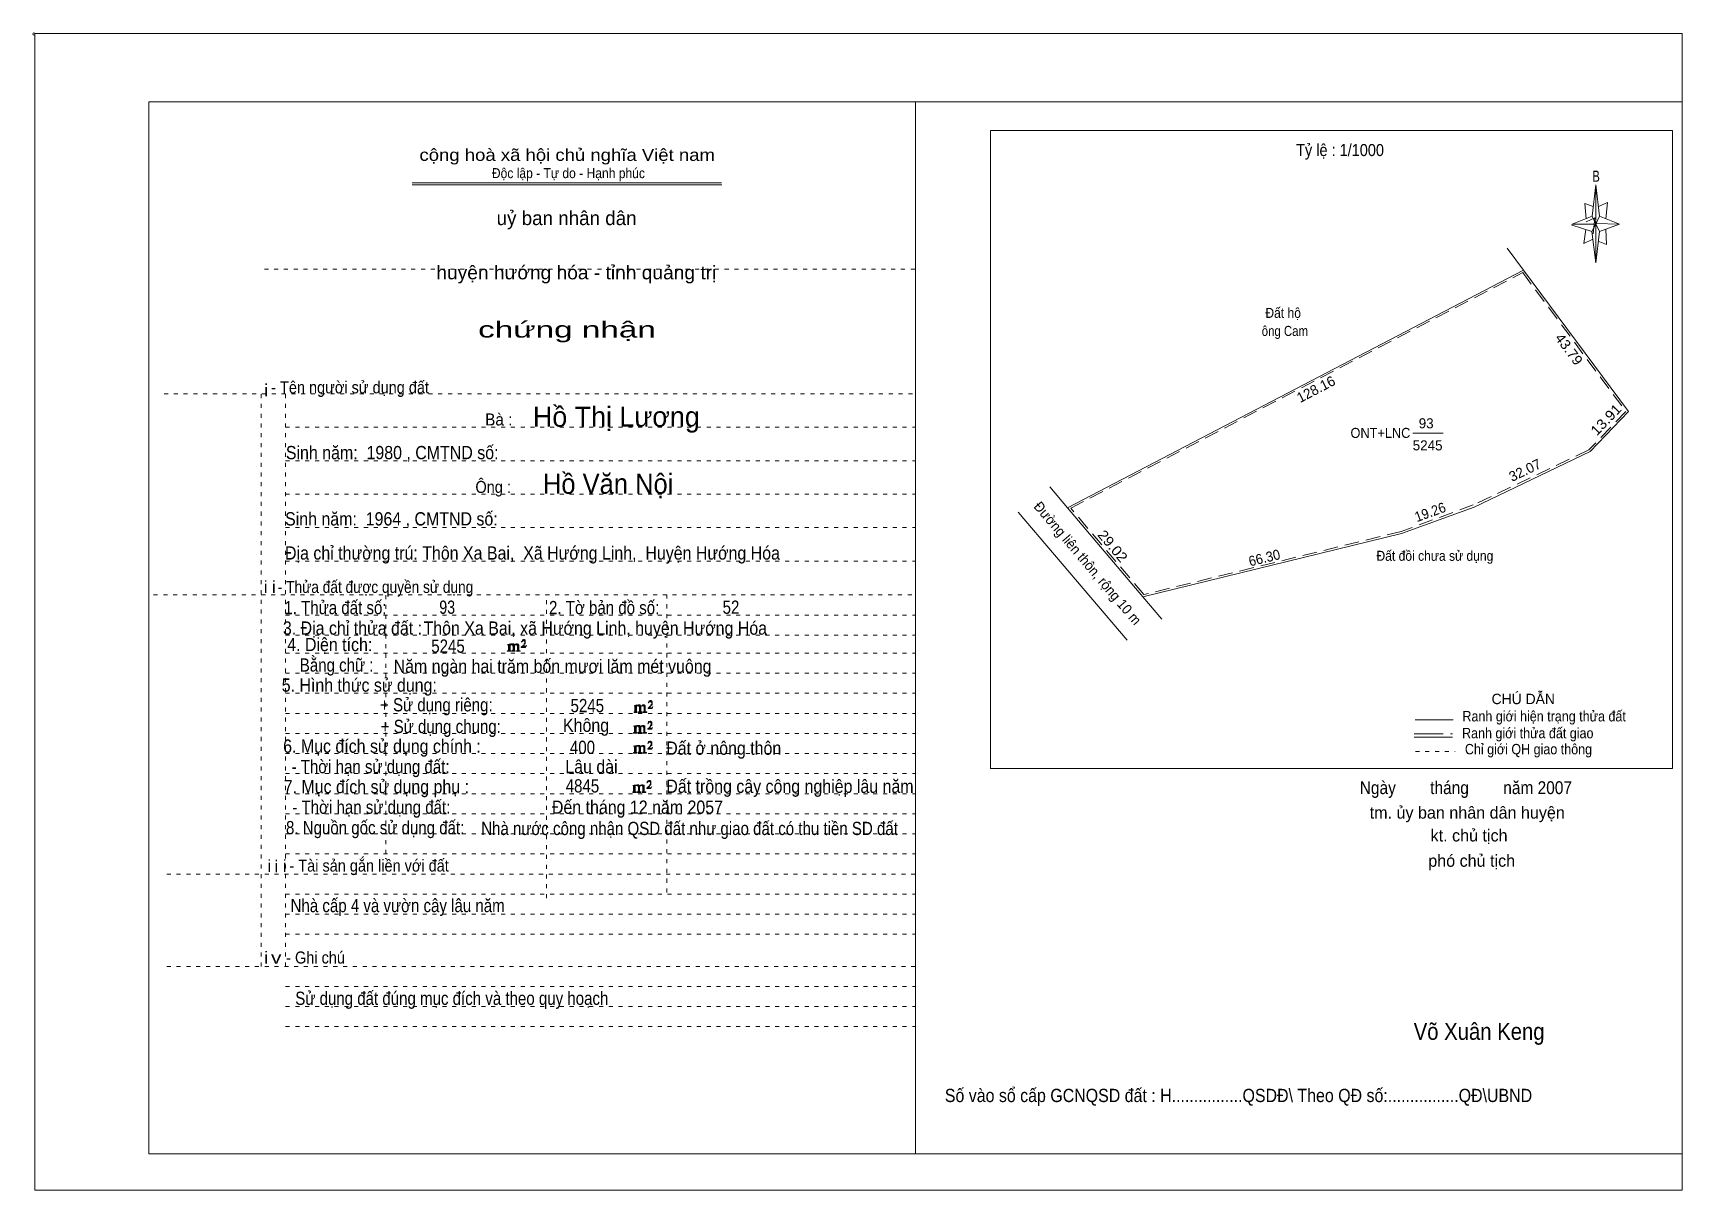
# Model space of a CAD drawing. Header units: centimetres. Extents: x -1.6 to 39.5, y -3.3 to 25.5.
import ezdxf
from ezdxf.enums import TextEntityAlignment as Align

# ---------------------------------------------------------------- set-up
doc = ezdxf.new("R2010")
doc.units = ezdxf.units.CM
doc.header["$LTSCALE"] = 0.12
for name, pattern in [('DOTTED', [1.5, 0.3, -1.2]), ('LONG_DASHED', [7.5, 6, -1.5]), ('MEDIUM_DASHED', [4.5, 3, -1.5])]:
    doc.linetypes.add(name, pattern=pattern)
for name, color, linetype, lineweight in [('1', 7, 'DOTTED', 13), ('10', 7, 'Continuous', 13), ('4', 7, 'Continuous', 13), ('5', 7, 'Continuous', 13), ('50', 7, 'Continuous', 13)]:
    doc.layers.add(name, color=color, linetype=linetype, lineweight=lineweight)

msp = doc.modelspace()

# ---------------------------------------------------------------- hatches: boundary and pattern name
at = {"layer": '50'}
for points in [[(10.27, 10.13), (10.27, 10.12), (10.27, 10.11), (10.25, 10.11), (10.24, 10.11), (10.24, 10.1), (10.33, 10.1), (10.33, 10.11), (10.32, 10.11), (10.31, 10.11), (10.31, 10.12), (10.31, 10.13), (10.31, 10.24), (10.31, 10.25), (10.32, 10.26), (10.34, 10.26), (10.35, 10.26), (10.36, 10.26), (10.37, 10.25), (10.39, 10.22), (10.39, 10.13), (10.37, 10.12), (10.37, 10.11), (10.36, 10.11), (10.35, 10.11), (10.35, 10.1), (10.44, 10.1), (10.44, 10.11), (10.43, 10.11), (10.42, 10.11), (10.42, 10.12), (10.42, 10.13), (10.42, 10.24), (10.44, 10.26), (10.45, 10.26), (10.46, 10.26), (10.49, 10.26), (10.49, 10.25), (10.5, 10.24), (10.5, 10.22), (10.5, 10.13), (10.5, 10.12), (10.49, 10.11), (10.49, 10.11), (10.47, 10.11), (10.47, 10.1), (10.56, 10.1), (10.56, 10.11), (10.55, 10.11), (10.54, 10.11), (10.53, 10.12), (10.53, 10.13), (10.53, 10.2), (10.53, 10.25), (10.53, 10.26), (10.52, 10.27), (10.5, 10.28), (10.47, 10.28), (10.46, 10.28), (10.44, 10.27), (10.41, 10.25), (10.41, 10.26), (10.4, 10.28), (10.39, 10.28), (10.37, 10.28), (10.35, 10.28), (10.34, 10.28), (10.32, 10.26), (10.31, 10.26), (10.31, 10.25), (10.31, 10.25), (10.31, 10.26), (10.31, 10.28), (10.24, 10.26), (10.24, 10.26), (10.25, 10.26), (10.27, 10.25), (10.27, 10.24), (10.27, 10.23)], [(10.69, 10.19), (10.72, 10.24), (10.72, 10.24), (10.71, 10.22), (10.69, 10.22), (10.68, 10.22), (10.63, 10.22), (10.66, 10.26), (10.67, 10.27), (10.69, 10.28), (10.69, 10.3), (10.69, 10.32), (10.69, 10.34), (10.69, 10.35), (10.69, 10.37), (10.68, 10.38), (10.67, 10.38), (10.66, 10.39), (10.65, 10.39), (10.63, 10.38), (10.63, 10.38), (10.62, 10.37), (10.61, 10.35), (10.59, 10.33), (10.61, 10.33), (10.61, 10.35), (10.62, 10.35), (10.63, 10.36), (10.65, 10.36), (10.66, 10.36), (10.67, 10.35), (10.68, 10.35), (10.68, 10.32), (10.68, 10.3), (10.66, 10.28), (10.66, 10.26), (10.65, 10.25), (10.59, 10.2), (10.59, 10.19)], [(13.42, 8.61), (13.42, 8.6), (13.42, 8.59), (13.41, 8.59), (13.4, 8.59), (13.4, 8.57), (13.48, 8.57), (13.48, 8.59), (13.47, 8.59), (13.46, 8.59), (13.46, 8.6), (13.46, 8.61), (13.46, 8.72), (13.46, 8.73), (13.47, 8.74), (13.5, 8.74), (13.51, 8.74), (13.52, 8.74), (13.53, 8.73), (13.54, 8.69), (13.54, 8.61), (13.53, 8.6), (13.53, 8.59), (13.52, 8.59), (13.51, 8.59), (13.51, 8.57), (13.6, 8.57), (13.6, 8.59), (13.58, 8.59), (13.57, 8.59), (13.57, 8.6), (13.57, 8.61), (13.57, 8.72), (13.6, 8.74), (13.61, 8.74), (13.62, 8.74), (13.64, 8.74), (13.64, 8.73), (13.65, 8.72), (13.65, 8.69), (13.65, 8.61), (13.65, 8.6), (13.64, 8.59), (13.64, 8.59), (13.63, 8.59), (13.63, 8.57), (13.72, 8.57), (13.72, 8.59), (13.7, 8.59), (13.69, 8.59), (13.68, 8.6), (13.68, 8.61), (13.68, 8.68), (13.68, 8.73), (13.68, 8.74), (13.67, 8.75), (13.65, 8.76), (13.63, 8.76), (13.62, 8.76), (13.6, 8.75), (13.56, 8.73), (13.56, 8.74), (13.55, 8.76), (13.54, 8.76), (13.53, 8.76), (13.51, 8.76), (13.5, 8.76), (13.47, 8.74), (13.46, 8.74), (13.46, 8.73), (13.46, 8.73), (13.46, 8.74), (13.46, 8.76), (13.4, 8.74), (13.4, 8.74), (13.41, 8.74), (13.42, 8.73), (13.42, 8.72), (13.42, 8.71)], [(13.85, 8.67), (13.87, 8.72), (13.87, 8.72), (13.86, 8.69), (13.85, 8.69), (13.84, 8.69), (13.78, 8.69), (13.82, 8.74), (13.83, 8.75), (13.85, 8.76), (13.85, 8.78), (13.85, 8.79), (13.85, 8.82), (13.85, 8.83), (13.85, 8.85), (13.84, 8.86), (13.83, 8.86), (13.82, 8.87), (13.8, 8.87), (13.78, 8.86), (13.78, 8.86), (13.77, 8.85), (13.76, 8.83), (13.75, 8.81), (13.76, 8.81), (13.76, 8.83), (13.77, 8.83), (13.78, 8.84), (13.8, 8.84), (13.82, 8.84), (13.83, 8.83), (13.84, 8.83), (13.84, 8.79), (13.84, 8.78), (13.82, 8.76), (13.82, 8.74), (13.8, 8.73), (13.75, 8.68), (13.75, 8.67)], [(13.41, 8.09), (13.41, 8.08), (13.41, 8.07), (13.4, 8.07), (13.39, 8.07), (13.39, 8.06), (13.48, 8.06), (13.48, 8.07), (13.47, 8.07), (13.45, 8.07), (13.45, 8.08), (13.45, 8.09), (13.45, 8.2), (13.45, 8.21), (13.47, 8.23), (13.49, 8.23), (13.5, 8.23), (13.51, 8.23), (13.52, 8.21), (13.53, 8.18), (13.53, 8.09), (13.52, 8.08), (13.52, 8.07), (13.51, 8.07), (13.5, 8.07), (13.5, 8.06), (13.59, 8.06), (13.59, 8.07), (13.58, 8.07), (13.57, 8.07), (13.57, 8.08), (13.57, 8.09), (13.57, 8.2), (13.59, 8.23), (13.6, 8.23), (13.61, 8.23), (13.63, 8.23), (13.63, 8.21), (13.64, 8.2), (13.64, 8.18), (13.64, 8.09), (13.64, 8.08), (13.63, 8.07), (13.63, 8.07), (13.62, 8.07), (13.62, 8.06), (13.71, 8.06), (13.71, 8.07), (13.7, 8.07), (13.69, 8.07), (13.67, 8.08), (13.67, 8.09), (13.67, 8.17), (13.67, 8.21), (13.67, 8.23), (13.66, 8.24), (13.64, 8.25), (13.62, 8.25), (13.61, 8.25), (13.59, 8.24), (13.55, 8.21), (13.55, 8.23), (13.54, 8.25), (13.53, 8.25), (13.52, 8.25), (13.5, 8.25), (13.49, 8.25), (13.47, 8.23), (13.45, 8.23), (13.45, 8.21), (13.45, 8.21), (13.45, 8.23), (13.45, 8.25), (13.39, 8.23), (13.39, 8.23), (13.4, 8.23), (13.41, 8.21), (13.41, 8.2), (13.41, 8.19)], [(13.84, 8.16), (13.86, 8.2), (13.86, 8.2), (13.85, 8.18), (13.84, 8.18), (13.83, 8.18), (13.77, 8.18), (13.81, 8.23), (13.82, 8.24), (13.84, 8.25), (13.84, 8.27), (13.84, 8.28), (13.84, 8.3), (13.84, 8.31), (13.84, 8.34), (13.83, 8.35), (13.82, 8.35), (13.81, 8.36), (13.8, 8.36), (13.77, 8.35), (13.77, 8.35), (13.76, 8.34), (13.75, 8.31), (13.74, 8.29), (13.75, 8.29), (13.75, 8.31), (13.76, 8.31), (13.77, 8.33), (13.8, 8.33), (13.81, 8.33), (13.82, 8.31), (13.83, 8.31), (13.83, 8.28), (13.83, 8.27), (13.81, 8.25), (13.81, 8.23), (13.8, 8.21), (13.74, 8.17), (13.74, 8.16)], [(13.84, 7.66), (13.86, 7.71), (13.86, 7.71), (13.85, 7.68), (13.84, 7.68), (13.83, 7.68), (13.77, 7.68), (13.81, 7.73), (13.82, 7.74), (13.84, 7.75), (13.84, 7.77), (13.84, 7.78), (13.84, 7.81), (13.84, 7.82), (13.84, 7.84), (13.83, 7.85), (13.82, 7.85), (13.81, 7.86), (13.79, 7.86), (13.77, 7.85), (13.77, 7.85), (13.76, 7.84), (13.75, 7.82), (13.74, 7.8), (13.75, 7.8), (13.75, 7.82), (13.76, 7.82), (13.77, 7.83), (13.79, 7.83), (13.81, 7.83), (13.82, 7.82), (13.83, 7.82), (13.83, 7.78), (13.83, 7.77), (13.81, 7.75), (13.81, 7.73), (13.79, 7.72), (13.74, 7.67), (13.74, 7.66)], [(13.41, 7.6), (13.41, 7.59), (13.41, 7.58), (13.4, 7.58), (13.39, 7.58), (13.39, 7.56), (13.47, 7.56), (13.47, 7.58), (13.46, 7.58), (13.45, 7.58), (13.45, 7.59), (13.45, 7.6), (13.45, 7.71), (13.45, 7.72), (13.46, 7.73), (13.49, 7.73), (13.5, 7.73), (13.51, 7.73), (13.52, 7.72), (13.53, 7.68), (13.53, 7.6), (13.52, 7.59), (13.52, 7.58), (13.51, 7.58), (13.5, 7.58), (13.5, 7.56), (13.59, 7.56), (13.59, 7.58), (13.57, 7.58), (13.56, 7.58), (13.56, 7.59), (13.56, 7.6), (13.56, 7.71), (13.59, 7.73), (13.6, 7.73), (13.61, 7.73), (13.63, 7.73), (13.63, 7.72), (13.64, 7.71), (13.64, 7.68), (13.64, 7.6), (13.64, 7.59), (13.63, 7.58), (13.63, 7.58), (13.62, 7.58), (13.62, 7.56), (13.71, 7.56), (13.71, 7.58), (13.69, 7.58), (13.68, 7.58), (13.67, 7.59), (13.67, 7.6), (13.67, 7.67), (13.67, 7.72), (13.67, 7.73), (13.66, 7.74), (13.64, 7.75), (13.62, 7.75), (13.61, 7.75), (13.59, 7.74), (13.55, 7.72), (13.55, 7.73), (13.54, 7.75), (13.53, 7.75), (13.52, 7.75), (13.5, 7.75), (13.49, 7.75), (13.46, 7.73), (13.45, 7.73), (13.45, 7.72), (13.45, 7.72), (13.45, 7.73), (13.45, 7.75), (13.39, 7.73), (13.39, 7.73), (13.4, 7.73), (13.41, 7.72), (13.41, 7.71), (13.41, 7.7)], [(13.39, 6.62), (13.39, 6.61), (13.39, 6.6), (13.38, 6.6), (13.37, 6.6), (13.37, 6.58), (13.45, 6.58), (13.45, 6.6), (13.44, 6.6), (13.43, 6.6), (13.43, 6.61), (13.43, 6.62), (13.43, 6.73), (13.43, 6.74), (13.44, 6.75), (13.47, 6.75), (13.48, 6.75), (13.49, 6.75), (13.5, 6.74), (13.51, 6.7), (13.51, 6.62), (13.5, 6.61), (13.5, 6.6), (13.49, 6.6), (13.48, 6.6), (13.48, 6.58), (13.57, 6.58), (13.57, 6.6), (13.55, 6.6), (13.54, 6.6), (13.54, 6.61), (13.54, 6.62), (13.54, 6.73), (13.57, 6.75), (13.58, 6.75), (13.59, 6.75), (13.61, 6.75), (13.61, 6.74), (13.62, 6.73), (13.62, 6.7), (13.62, 6.62), (13.62, 6.61), (13.61, 6.6), (13.61, 6.6), (13.6, 6.6), (13.6, 6.58), (13.69, 6.58), (13.69, 6.6), (13.67, 6.6), (13.66, 6.6), (13.65, 6.61), (13.65, 6.62), (13.65, 6.69), (13.65, 6.74), (13.65, 6.75), (13.64, 6.76), (13.62, 6.77), (13.6, 6.77), (13.59, 6.77), (13.57, 6.76), (13.53, 6.74), (13.53, 6.75), (13.52, 6.77), (13.51, 6.77), (13.5, 6.77), (13.48, 6.77), (13.47, 6.77), (13.44, 6.75), (13.43, 6.75), (13.43, 6.74), (13.43, 6.74), (13.43, 6.75), (13.43, 6.77), (13.37, 6.75), (13.37, 6.75), (13.38, 6.75), (13.39, 6.74), (13.39, 6.73), (13.39, 6.72)], [(13.82, 6.68), (13.84, 6.73), (13.84, 6.73), (13.83, 6.7), (13.82, 6.7), (13.81, 6.7), (13.75, 6.7), (13.79, 6.75), (13.8, 6.76), (13.82, 6.77), (13.82, 6.79), (13.82, 6.8), (13.82, 6.83), (13.82, 6.84), (13.82, 6.86), (13.81, 6.87), (13.8, 6.87), (13.79, 6.88), (13.77, 6.88), (13.75, 6.87), (13.75, 6.87), (13.74, 6.86), (13.73, 6.84), (13.72, 6.82), (13.73, 6.82), (13.73, 6.84), (13.74, 6.84), (13.75, 6.85), (13.77, 6.85), (13.79, 6.85), (13.8, 6.84), (13.81, 6.84), (13.81, 6.8), (13.81, 6.79), (13.79, 6.77), (13.79, 6.75), (13.77, 6.74), (13.72, 6.69), (13.72, 6.68)]]:
    msp.add_hatch(color=256, dxfattribs=at).paths.add_polyline_path(points)

# ---------------------------------------------------------------- linework, layer by layer
at = {"layer": '1', "linetype": 'Continuous'}
for p, q in [((1.31, -2.42), (1.31, 23.78)), ((1.31, 23.78), (39.51, 23.78)), ((20.41, -2.42), (20.41, 23.78)), ((39.51, -2.42), (39.51, 23.78)), ((7.87, 21.76), (15.58, 21.76)), ((7.87, 21.71), (15.59, 21.71)), ((37.26, 20.55), (36.75, 20.72)), ((1.31, -2.42), (39.51, -2.42))]:
    msp.add_line(p, q, dxfattribs=at)
at = {"layer": '1'}
for p, q in [((4.19, 19.61), (20.41, 19.61)), ((1.69, 16.51), (20.41, 16.51)), ((4.11, 2.25), (4.11, 16.51)), ((4.72, 2.25), (4.72, 16.51)), ((4.72, 15.68), (20.41, 15.68)), ((4.72, 14.84), (20.41, 14.84)), ((4.72, 14.01), (20.41, 14.01)), ((4.72, 13.18), (20.41, 13.18)), ((4.72, 12.34), (20.41, 12.34)), ((1.43, 11.5), (20.41, 11.5)), ((7.22, 5.05), (7.22, 11.5)), ((11.22, 3.95), (11.22, 11.5)), ((14.22, 4.09), (14.22, 11.5)), ((4.72, 11), (20.41, 11)), ((4.72, 10.5), (20.41, 10.5)), ((4.72, 10.05), (20.41, 10.05)), ((4.72, 9.55), (20.41, 9.55)), ((4.72, 9.05), (20.41, 9.05)), ((4.72, 8.55), (20.41, 8.55)), ((4.72, 8.05), (20.41, 8.05)), ((4.72, 7.55), (20.41, 7.55)), ((4.72, 7.05), (20.41, 7.05)), ((4.72, 6.55), (20.41, 6.55)), ((4.72, 6.05), (20.41, 6.05)), ((4.72, 5.55), (20.41, 5.55)), ((4.72, 5.05), (20.41, 5.05)), ((1.76, 4.55), (20.41, 4.55)), ((4.72, 4.05), (20.41, 4.05)), ((4.72, 3.55), (20.41, 3.55)), ((4.72, 3.05), (20.41, 3.05)), ((1.76, 2.25), (20.41, 2.25)), ((4.72, 1.75), (20.41, 1.75)), ((4.72, 1.25), (20.41, 1.25)), ((4.72, 0.75), (20.41, 0.75))]:
    msp.add_line(p, q, dxfattribs=at)
at = {"layer": '1', "linetype": 'Continuous'}
msp.add_lwpolyline([(-1.53, -3.32), (39.51, -3.32), (39.51, 25.48), (-1.53, 25.48)], close=True, dxfattribs=at)
msp.add_lwpolyline([(37.27, 20.35), (37.06, 20.25), (37.11, 20.6)], dxfattribs=at)
at = {"layer": '10'}
for p, q in [((35.56, 19.59), (35.15, 20.14)), ((32.8, 15.53), (33.56, 15.53)), ((25.69, 10.37), (22.97, 13.56))]:
    msp.add_line(p, q, dxfattribs=at)
at = {"layer": '10', "linetype": 'MEDIUM_DASHED'}
for p, q in [((24.28, 13.66), (35.54, 19.53)), ((35.54, 19.53), (38.11, 16.07)), ((26.1, 11.51), (24.28, 13.66))]:
    msp.add_line(p, q, dxfattribs=at)
at = {"layer": '10'}
for points in [[(24.2, 13.67), (35.56, 19.59), (38.18, 16.07)], [(38.18, 16.07), (37.22, 15.07), (34.33, 13.69), (32.52, 13.03), (26.08, 11.45)], [(26.55, 10.9), (26.08, 11.45), (24.2, 13.67), (23.76, 14.19)]]:
    msp.add_lwpolyline(points, dxfattribs=at)
at = {"layer": '10', "linetype": 'MEDIUM_DASHED'}
msp.add_lwpolyline([(38.11, 16.07), (37.19, 15.11), (34.31, 13.74), (32.51, 13.08), (26.1, 11.51)], dxfattribs=at)
at = {"layer": '4'}
for p, q in [((32.86, 8.39), (33.81, 8.39)), ((32.84, 7.96), (33.79, 7.96))]:
    msp.add_line(p, q, dxfattribs=at)
at = {"layer": '4', "linetype": 'LONG_DASHED'}
msp.add_line((32.84, 8.04), (33.79, 8.04), dxfattribs=at)
at = {"layer": '4', "linetype": 'DOTTED'}
msp.add_line((32.87, 7.6), (33.86, 7.6), dxfattribs=at)
at = {"layer": '4'}
msp.add_lwpolyline([(22.28, 23.07), (39.27, 23.07), (39.27, 7.18), (22.28, 7.18)], close=True, dxfattribs=at)
msp.add_circle((-1.55, 25.47), 0.025, dxfattribs=at)
at = {"layer": '5'}
for p, q in [((37.27, 20.93), (37.36, 21.71)), ((37.45, 20.55), (37.36, 19.77)), ((37.45, 20.93), (37.95, 20.73)), ((37.61, 20.61), (37.63, 20.23)), ((37.63, 20.23), (37.42, 20.31))]:
    msp.add_line(p, q, dxfattribs=at)
for points in [[(37.36, 21.71), (37.45, 20.93), (37.36, 20.73)], [(37.36, 20.73), (36.77, 20.73), (37.27, 20.93), (37.45, 20.55), (37.95, 20.73), (37.36, 20.75)], [(37.36, 20.73), (37.36, 19.77), (37.26, 20.55)]]:
    msp.add_lwpolyline(points, close=True, dxfattribs=at)
for points in [[(37.3, 21.17), (37.09, 21.25), (37.12, 20.87)], [(37.43, 21.17), (37.65, 21.27), (37.61, 20.87)], [(37.36, 20.73), (37.27, 20.93), (36.77, 20.73)], [(37.12, 20.79), (37.34, 20.89), (37.3, 20.49)], [(37.36, 20.73), (37.45, 20.55), (37.95, 20.73)]]:
    msp.add_lwpolyline(points, dxfattribs=at)
at = {"layer": '50'}
for points in [[(10.27, 10.13), (10.27, 10.12), (10.27, 10.11), (10.25, 10.11), (10.24, 10.11), (10.24, 10.1), (10.33, 10.1), (10.33, 10.11), (10.32, 10.11), (10.31, 10.11), (10.31, 10.12), (10.31, 10.13), (10.31, 10.24), (10.31, 10.25), (10.32, 10.26), (10.34, 10.26), (10.35, 10.26), (10.36, 10.26), (10.37, 10.25), (10.39, 10.22), (10.39, 10.13), (10.37, 10.12), (10.37, 10.11), (10.36, 10.11), (10.35, 10.11), (10.35, 10.1), (10.44, 10.1), (10.44, 10.11), (10.43, 10.11), (10.42, 10.11), (10.42, 10.12), (10.42, 10.13), (10.42, 10.24), (10.44, 10.26), (10.45, 10.26), (10.46, 10.26), (10.49, 10.26), (10.49, 10.25), (10.5, 10.24), (10.5, 10.22), (10.5, 10.13), (10.5, 10.12), (10.49, 10.11), (10.49, 10.11), (10.47, 10.11), (10.47, 10.1), (10.56, 10.1), (10.56, 10.11), (10.55, 10.11), (10.54, 10.11), (10.53, 10.12), (10.53, 10.13), (10.53, 10.2), (10.53, 10.25), (10.53, 10.26), (10.52, 10.27), (10.5, 10.28), (10.47, 10.28), (10.46, 10.28), (10.44, 10.27), (10.41, 10.25), (10.41, 10.26), (10.4, 10.28), (10.39, 10.28), (10.37, 10.28), (10.35, 10.28), (10.34, 10.28), (10.32, 10.26), (10.31, 10.26), (10.31, 10.25), (10.31, 10.25), (10.31, 10.26), (10.31, 10.28), (10.24, 10.26), (10.24, 10.26), (10.25, 10.26), (10.27, 10.25), (10.27, 10.24), (10.27, 10.23)], [(10.69, 10.19), (10.72, 10.24), (10.72, 10.24), (10.71, 10.22), (10.69, 10.22), (10.68, 10.22), (10.63, 10.22), (10.66, 10.26), (10.67, 10.27), (10.69, 10.28), (10.69, 10.3), (10.69, 10.32), (10.69, 10.34), (10.69, 10.35), (10.69, 10.37), (10.68, 10.38), (10.67, 10.38), (10.66, 10.39), (10.65, 10.39), (10.63, 10.38), (10.63, 10.38), (10.62, 10.37), (10.61, 10.35), (10.59, 10.33), (10.61, 10.33), (10.61, 10.35), (10.62, 10.35), (10.63, 10.36), (10.65, 10.36), (10.66, 10.36), (10.67, 10.35), (10.68, 10.35), (10.68, 10.32), (10.68, 10.3), (10.66, 10.28), (10.66, 10.26), (10.65, 10.25), (10.59, 10.2), (10.59, 10.19)], [(13.42, 8.61), (13.42, 8.6), (13.42, 8.59), (13.41, 8.59), (13.4, 8.59), (13.4, 8.57), (13.48, 8.57), (13.48, 8.59), (13.47, 8.59), (13.46, 8.59), (13.46, 8.6), (13.46, 8.61), (13.46, 8.72), (13.46, 8.73), (13.47, 8.74), (13.5, 8.74), (13.51, 8.74), (13.52, 8.74), (13.53, 8.73), (13.54, 8.69), (13.54, 8.61), (13.53, 8.6), (13.53, 8.59), (13.52, 8.59), (13.51, 8.59), (13.51, 8.57), (13.6, 8.57), (13.6, 8.59), (13.58, 8.59), (13.57, 8.59), (13.57, 8.6), (13.57, 8.61), (13.57, 8.72), (13.6, 8.74), (13.61, 8.74), (13.62, 8.74), (13.64, 8.74), (13.64, 8.73), (13.65, 8.72), (13.65, 8.69), (13.65, 8.61), (13.65, 8.6), (13.64, 8.59), (13.64, 8.59), (13.63, 8.59), (13.63, 8.57), (13.72, 8.57), (13.72, 8.59), (13.7, 8.59), (13.69, 8.59), (13.68, 8.6), (13.68, 8.61), (13.68, 8.68), (13.68, 8.73), (13.68, 8.74), (13.67, 8.75), (13.65, 8.76), (13.63, 8.76), (13.62, 8.76), (13.6, 8.75), (13.56, 8.73), (13.56, 8.74), (13.55, 8.76), (13.54, 8.76), (13.53, 8.76), (13.51, 8.76), (13.5, 8.76), (13.47, 8.74), (13.46, 8.74), (13.46, 8.73), (13.46, 8.73), (13.46, 8.74), (13.46, 8.76), (13.4, 8.74), (13.4, 8.74), (13.41, 8.74), (13.42, 8.73), (13.42, 8.72), (13.42, 8.71)], [(13.85, 8.67), (13.87, 8.72), (13.87, 8.72), (13.86, 8.69), (13.85, 8.69), (13.84, 8.69), (13.78, 8.69), (13.82, 8.74), (13.83, 8.75), (13.85, 8.76), (13.85, 8.78), (13.85, 8.79), (13.85, 8.82), (13.85, 8.83), (13.85, 8.85), (13.84, 8.86), (13.83, 8.86), (13.82, 8.87), (13.8, 8.87), (13.78, 8.86), (13.78, 8.86), (13.77, 8.85), (13.76, 8.83), (13.75, 8.81), (13.76, 8.81), (13.76, 8.83), (13.77, 8.83), (13.78, 8.84), (13.8, 8.84), (13.82, 8.84), (13.83, 8.83), (13.84, 8.83), (13.84, 8.79), (13.84, 8.78), (13.82, 8.76), (13.82, 8.74), (13.8, 8.73), (13.75, 8.68), (13.75, 8.67)], [(13.41, 8.09), (13.41, 8.08), (13.41, 8.07), (13.4, 8.07), (13.39, 8.07), (13.39, 8.06), (13.48, 8.06), (13.48, 8.07), (13.47, 8.07), (13.45, 8.07), (13.45, 8.08), (13.45, 8.09), (13.45, 8.2), (13.45, 8.21), (13.47, 8.23), (13.49, 8.23), (13.5, 8.23), (13.51, 8.23), (13.52, 8.21), (13.53, 8.18), (13.53, 8.09), (13.52, 8.08), (13.52, 8.07), (13.51, 8.07), (13.5, 8.07), (13.5, 8.06), (13.59, 8.06), (13.59, 8.07), (13.58, 8.07), (13.57, 8.07), (13.57, 8.08), (13.57, 8.09), (13.57, 8.2), (13.59, 8.23), (13.6, 8.23), (13.61, 8.23), (13.63, 8.23), (13.63, 8.21), (13.64, 8.2), (13.64, 8.18), (13.64, 8.09), (13.64, 8.08), (13.63, 8.07), (13.63, 8.07), (13.62, 8.07), (13.62, 8.06), (13.71, 8.06), (13.71, 8.07), (13.7, 8.07), (13.69, 8.07), (13.67, 8.08), (13.67, 8.09), (13.67, 8.17), (13.67, 8.21), (13.67, 8.23), (13.66, 8.24), (13.64, 8.25), (13.62, 8.25), (13.61, 8.25), (13.59, 8.24), (13.55, 8.21), (13.55, 8.23), (13.54, 8.25), (13.53, 8.25), (13.52, 8.25), (13.5, 8.25), (13.49, 8.25), (13.47, 8.23), (13.45, 8.23), (13.45, 8.21), (13.45, 8.21), (13.45, 8.23), (13.45, 8.25), (13.39, 8.23), (13.39, 8.23), (13.4, 8.23), (13.41, 8.21), (13.41, 8.2), (13.41, 8.19)], [(13.84, 8.16), (13.86, 8.2), (13.86, 8.2), (13.85, 8.18), (13.84, 8.18), (13.83, 8.18), (13.77, 8.18), (13.81, 8.23), (13.82, 8.24), (13.84, 8.25), (13.84, 8.27), (13.84, 8.28), (13.84, 8.3), (13.84, 8.31), (13.84, 8.34), (13.83, 8.35), (13.82, 8.35), (13.81, 8.36), (13.8, 8.36), (13.77, 8.35), (13.77, 8.35), (13.76, 8.34), (13.75, 8.31), (13.74, 8.29), (13.75, 8.29), (13.75, 8.31), (13.76, 8.31), (13.77, 8.33), (13.8, 8.33), (13.81, 8.33), (13.82, 8.31), (13.83, 8.31), (13.83, 8.28), (13.83, 8.27), (13.81, 8.25), (13.81, 8.23), (13.8, 8.21), (13.74, 8.17), (13.74, 8.16)], [(13.84, 7.66), (13.86, 7.71), (13.86, 7.71), (13.85, 7.68), (13.84, 7.68), (13.83, 7.68), (13.77, 7.68), (13.81, 7.73), (13.82, 7.74), (13.84, 7.75), (13.84, 7.77), (13.84, 7.78), (13.84, 7.81), (13.84, 7.82), (13.84, 7.84), (13.83, 7.85), (13.82, 7.85), (13.81, 7.86), (13.79, 7.86), (13.77, 7.85), (13.77, 7.85), (13.76, 7.84), (13.75, 7.82), (13.74, 7.8), (13.75, 7.8), (13.75, 7.82), (13.76, 7.82), (13.77, 7.83), (13.79, 7.83), (13.81, 7.83), (13.82, 7.82), (13.83, 7.82), (13.83, 7.78), (13.83, 7.77), (13.81, 7.75), (13.81, 7.73), (13.79, 7.72), (13.74, 7.67), (13.74, 7.66)], [(13.41, 7.6), (13.41, 7.59), (13.41, 7.58), (13.4, 7.58), (13.39, 7.58), (13.39, 7.56), (13.47, 7.56), (13.47, 7.58), (13.46, 7.58), (13.45, 7.58), (13.45, 7.59), (13.45, 7.6), (13.45, 7.71), (13.45, 7.72), (13.46, 7.73), (13.49, 7.73), (13.5, 7.73), (13.51, 7.73), (13.52, 7.72), (13.53, 7.68), (13.53, 7.6), (13.52, 7.59), (13.52, 7.58), (13.51, 7.58), (13.5, 7.58), (13.5, 7.56), (13.59, 7.56), (13.59, 7.58), (13.57, 7.58), (13.56, 7.58), (13.56, 7.59), (13.56, 7.6), (13.56, 7.71), (13.59, 7.73), (13.6, 7.73), (13.61, 7.73), (13.63, 7.73), (13.63, 7.72), (13.64, 7.71), (13.64, 7.68), (13.64, 7.6), (13.64, 7.59), (13.63, 7.58), (13.63, 7.58), (13.62, 7.58), (13.62, 7.56), (13.71, 7.56), (13.71, 7.58), (13.69, 7.58), (13.68, 7.58), (13.67, 7.59), (13.67, 7.6), (13.67, 7.67), (13.67, 7.72), (13.67, 7.73), (13.66, 7.74), (13.64, 7.75), (13.62, 7.75), (13.61, 7.75), (13.59, 7.74), (13.55, 7.72), (13.55, 7.73), (13.54, 7.75), (13.53, 7.75), (13.52, 7.75), (13.5, 7.75), (13.49, 7.75), (13.46, 7.73), (13.45, 7.73), (13.45, 7.72), (13.45, 7.72), (13.45, 7.73), (13.45, 7.75), (13.39, 7.73), (13.39, 7.73), (13.4, 7.73), (13.41, 7.72), (13.41, 7.71), (13.41, 7.7)], [(13.39, 6.62), (13.39, 6.61), (13.39, 6.6), (13.38, 6.6), (13.37, 6.6), (13.37, 6.58), (13.45, 6.58), (13.45, 6.6), (13.44, 6.6), (13.43, 6.6), (13.43, 6.61), (13.43, 6.62), (13.43, 6.73), (13.43, 6.74), (13.44, 6.75), (13.47, 6.75), (13.48, 6.75), (13.49, 6.75), (13.5, 6.74), (13.51, 6.7), (13.51, 6.62), (13.5, 6.61), (13.5, 6.6), (13.49, 6.6), (13.48, 6.6), (13.48, 6.58), (13.57, 6.58), (13.57, 6.6), (13.55, 6.6), (13.54, 6.6), (13.54, 6.61), (13.54, 6.62), (13.54, 6.73), (13.57, 6.75), (13.58, 6.75), (13.59, 6.75), (13.61, 6.75), (13.61, 6.74), (13.62, 6.73), (13.62, 6.7), (13.62, 6.62), (13.62, 6.61), (13.61, 6.6), (13.61, 6.6), (13.6, 6.6), (13.6, 6.58), (13.69, 6.58), (13.69, 6.6), (13.67, 6.6), (13.66, 6.6), (13.65, 6.61), (13.65, 6.62), (13.65, 6.69), (13.65, 6.74), (13.65, 6.75), (13.64, 6.76), (13.62, 6.77), (13.6, 6.77), (13.59, 6.77), (13.57, 6.76), (13.53, 6.74), (13.53, 6.75), (13.52, 6.77), (13.51, 6.77), (13.5, 6.77), (13.48, 6.77), (13.47, 6.77), (13.44, 6.75), (13.43, 6.75), (13.43, 6.74), (13.43, 6.74), (13.43, 6.75), (13.43, 6.77), (13.37, 6.75), (13.37, 6.75), (13.38, 6.75), (13.39, 6.74), (13.39, 6.73), (13.39, 6.72)], [(13.82, 6.68), (13.84, 6.73), (13.84, 6.73), (13.83, 6.7), (13.82, 6.7), (13.81, 6.7), (13.75, 6.7), (13.79, 6.75), (13.8, 6.76), (13.82, 6.77), (13.82, 6.79), (13.82, 6.8), (13.82, 6.83), (13.82, 6.84), (13.82, 6.86), (13.81, 6.87), (13.8, 6.87), (13.79, 6.88), (13.77, 6.88), (13.75, 6.87), (13.75, 6.87), (13.74, 6.86), (13.73, 6.84), (13.72, 6.82), (13.73, 6.82), (13.73, 6.84), (13.74, 6.84), (13.75, 6.85), (13.77, 6.85), (13.79, 6.85), (13.8, 6.84), (13.81, 6.84), (13.81, 6.8), (13.81, 6.79), (13.79, 6.77), (13.79, 6.75), (13.77, 6.74), (13.72, 6.69), (13.72, 6.68)]]:
    msp.add_lwpolyline(points, close=True, dxfattribs=at)

# ---------------------------------------------------------------- texts
at = {"layer": '1'}
for s, height, width, p in [('cộng hoà xã hội chủ nghĩa Việt nam', 0.3, 1.15, (11.735, 22.31)), ('Độc lập - Tự do - Hạnh phúc', 0.25, 0.9, (11.765, 21.88)), ('chứng nhận', 0.4, 1.55, (11.73, 17.91)), ('- Tên người sử dụng đất', 0.3, 0.9, (6.325, 16.52)), ('- Thửa đất được quyền sử dụng', 0.3, 0.85, (6.96, 11.55)), ('- Tài sản gắn liền với đất ', 0.3, 0.9, (6.85, 4.61)), ('v', 0.3, 1.3, (4.485, 2.32)), ('- Ghi chú', 0.3, 0.9, (5.465, 2.32))]:
    msp.add_text(s, height=height, dxfattribs=dict(at, width=width)).set_placement(p, align=Align.CENTER)
for s, height, p in [('uỷ ban nhân dân', 0.35, (11.72, 20.71)), ('i', 0.3, (4.235, 16.45)), ('i', 0.3, (4.225, 11.55)), ('i', 0.3, (4.425, 11.55)), ('i', 0.3, (4.315, 4.6)), ('i', 0.3, (4.485, 4.59)), ('i', 0.3, (4.695, 4.6)), ('i', 0.3, (4.235, 2.32))]:
    msp.add_text(s, height=height, dxfattribs=at).set_placement(p, align=Align.CENTER)
at = {"layer": '10'}
for s, height, width, p in [('Tỷ lệ : 1/1000', 0.3, 0.9, (30.99, 22.43)), ('Đất hộ ', 0.25, 0.9, (29.615, 18.4)), ('ông Cam', 0.25, 0.85, (29.615, 17.95)), ('Hồ Văn Nội', 0.5, 0.95, (12.755, 14.02)), ('Đất đồi chưa sử dụng ', 0.25, 0.9, (33.395, 12.35)), ('Võ Xuân Keng', 0.42, 0.9, (34.455, 0.42))]:
    msp.add_text(s, height=height, dxfattribs=dict(at, width=width)).set_placement(p, align=Align.CENTER)
for s, rotation, width, p in [('43.79', 306.729, 1.05, (36.593, 17.545)), ('13.91', 46.136, 1.1, (37.705, 15.778)), ('Đường liên thôn, rộng 10 m ', 310.453, 0.95, (24.635, 12.176)), ('19.26', 19.884, 0.95, (33.278, 13.447)), ('29.02', 310.359, 1.1, (25.231, 12.636)), ('66.30', 13.77, 0.95, (29.135, 12.304))]:
    msp.add_text(s, height=0.25, rotation=rotation, dxfattribs=dict(at, width=width)).set_placement(p, align=Align.CENTER)
for s, rotation, p in [('128.16', 27.531, (30.447, 16.513)), ('32.07', 25.662, (35.651, 14.493))]:
    msp.add_text(s, height=0.25, rotation=rotation, dxfattribs=at).set_placement(p, align=Align.CENTER)
msp.add_text('Hồ Thị Lương', height=0.5, dxfattribs=at).set_placement((12.96, 15.69), align=Align.CENTER)
at = {"layer": '10', "width": 0.95}
msp.add_text('ONT+LNC ', height=0.25, dxfattribs=at).set_placement((32.83, 15.41), align=Align.RIGHT)
at = {"layer": '10'}
for s, p in [('93', (32.95, 15.65)), ('5245', (32.8, 15.1))]:
    msp.add_text(s, height=0.25, dxfattribs=at).set_placement(p)
at = {"layer": '4'}
msp.add_text('CHÚ DẪN', height=0.2591, dxfattribs=at).set_placement((35.555, 8.78), align=Align.CENTER)
at = {"layer": '4', "width": 0.9}
for s, p in [('Ranh giới hiện trạng thửa đất', (36.075, 8.35)), ('Ranh giới thửa đất giao ', (35.71, 7.93)), ('Chỉ giới QH giao thông', (35.685, 7.53))]:
    msp.add_text(s, height=0.2591, dxfattribs=at).set_placement(p, align=Align.CENTER)
at = {"layer": '5', "width": 0.75}
msp.add_text('B', height=0.276, dxfattribs=at).set_placement((37.37, 21.79), align=Align.CENTER)
at = {"layer": '50'}
for s, height, width, p in [('  huyện hướng hóa - tỉnh quảng trị', 0.34, 1.05, (11.83, 19.36)), ('Bà :', 0.3, 0.95, (10.03, 15.72)), ('Sinh năm:  1980 , CMTND số:  ', 0.33, 0.9, (7.485, 14.88)), ('Ông :', 0.3, 0.9, (9.89, 14.04)), ('Sinh năm:  1964 , CMTND số:  ', 0.33, 0.9, (7.465, 13.23)), ('Địa chỉ thường trú: Thôn Xa Bai,  Xã Hướng Linh,  Huyện Hướng Hóa', 0.33, 0.9, (10.87, 12.38)), ('1. Thửa đất số:  ', 0.33, 0.85, (6.065, 11.02)), ('93', 0.33, 0.8, (8.745, 11.03)), ('2. Tờ bản đồ số:  ', 0.33, 0.85, (12.76, 11.02)), ('52', 0.33, 0.85, (15.815, 11.03)), ('3. Địa chỉ thửa đất : ', 0.33, 0.9, (6.44, 10.51)), ('Thôn Xa Bai, xã Hướng Linh, huyện Hướng Hóa', 0.33, 0.9, (12.435, 10.51)), ('4. Diện tích: ', 0.33, 0.9, (5.875, 10.1)), ('5245', 0.33, 0.85, (8.765, 10.06)), ('Bằng chữ :', 0.33, 0.85, (5.99, 9.59)), ('Năm ngàn hai trăm bốn mươi lăm mét vuông', 0.33, 0.9, (11.37, 9.56)), ('5. Hình thức sử dụng:', 0.33, 0.9, (6.555, 9.09)), ('+ Sử dụng riêng:', 0.33, 0.85, (8.475, 8.6)), ('5245', 0.33, 0.85, (12.235, 8.58)), ('+ Sử dụng chung:', 0.33, 0.85, (8.585, 8.06)), ('Không', 0.33, 0.9, (12.205, 8.09)), ('6. Mục đích sử dụng chính :', 0.33, 0.9, (7.12, 7.57)), ('400', 0.33, 0.85, (12.115, 7.54)), ('Đất ở nông thôn', 0.33, 0.9, (15.635, 7.52)), ('- Thời hạn sử dụng đất:', 0.33, 0.85, (6.835, 7.06)), ('Lâu dài', 0.33, 0.9, (12.34, 7.06)), ('7. Mục đích sử dụng phụ :', 0.33, 0.9, (6.98, 6.56)), ('4845', 0.33, 0.85, (12.115, 6.58)), ('Đất trồng cây công nghiệp lâu năm', 0.33, 0.9, (17.285, 6.57)), ('Ngày        tháng        năm 2007', 0.32, 0.9, (34.125, 6.54)), ('- Thời hạn sử dụng đất:', 0.33, 0.85, (6.855, 6.05)), ('Đến tháng 12 năm 2057', 0.33, 0.9, (13.485, 6.05)), ('8. Nguồn gốc sử dụng đất:', 0.33, 0.85, (6.95, 5.54)), ('Nhà nước công nhận QSD đất như giao đất có thu tiền SD đất ', 0.33, 0.85, (14.835, 5.52)), ('Nhà cấp 4 và vườn cây lâu năm', 0.33, 0.85, (7.51, 3.6)), ('Sử dụng đất đúng mục đích và theo quy hoạch', 0.33, 0.85, (8.86, 1.29)), ('Số vào sổ cấp GCNQSD đất : H................QSDĐ\\ Theo QĐ số:................QĐ\\UBND', 0.33, 0.9, (28.46, -1.13))]:
    msp.add_text(s, height=height, dxfattribs=dict(at, width=width)).set_placement(p, align=Align.CENTER)
for s, p in [('tm. ủy ban nhân dân huyện ', (34.215, 5.93)), ('kt. chủ tịch', (34.205, 5.36)), ('phó chủ tịch', (34.27, 4.73))]:
    msp.add_text(s, height=0.3, dxfattribs=at).set_placement(p, align=Align.CENTER)

doc.saveas('drawing.dxf')
